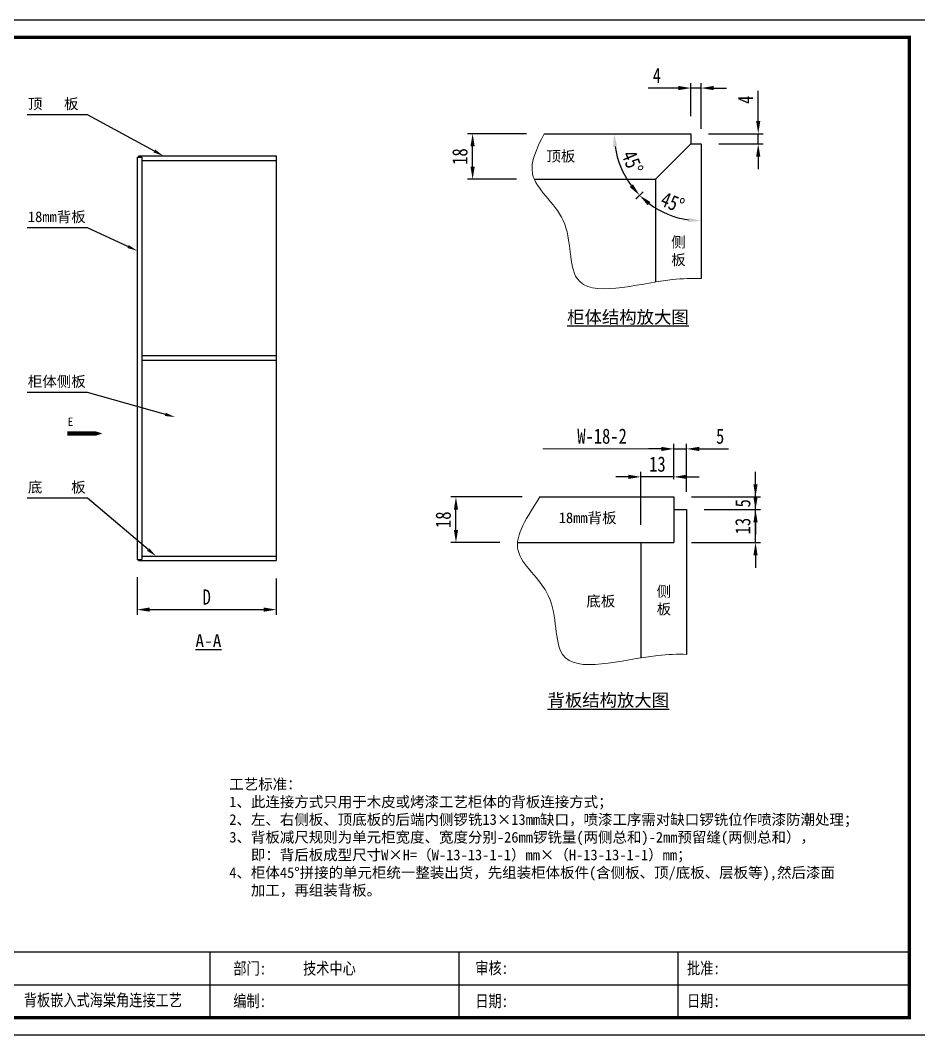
# Model space of a CAD drawing. Header units: millimetres. Extents: x 0 to 1097966, y -63096 to 223085.
# Drawn here: x 338194.1 to 338549.2, y -56032.3 to -55631.4 of the extents above; entities that cross this region are included whole.
import ezdxf
from ezdxf import colors
from ezdxf.entities.mleader import LeaderData, LeaderLine
from ezdxf.math import Vec2, Vec3

# ---------------------------------------------------------------- set-up
doc = ezdxf.new("R2010")
doc.units = ezdxf.units.MM
doc.layers.add('DZ-文字说明', color=1, linetype='Continuous')
doc.styles.add('DZ-宋体2.5', font='', dxfattribs={"width": 0.8, "height": 2.5})
doc.styles.get("Standard").update_dxf_attribs({"font": 'arial.ttf'})
doc.styles.add('TEXT', font='', dxfattribs={"width": 0.8})
doc.styles.add('宋体', font='')
doc.styles.get('DZ-宋体2.5').set_extended_font_data('SimSun')
doc.styles.get('TEXT').set_extended_font_data('SimSun')
doc.styles.get('宋体').set_extended_font_data('SimSun')
doc.dimstyles.new('副本 (2) (2) ISO-25', dxfattribs={"dimtxt": 18, "dimasz": 13, "dimexe": 6, "dimexo": 12, "dimgap": 6, "dimtad": 1, "dimtxsty": 'TEXT', "dimcen": 2.5, "dimclrd": 5, "dimclre": 5, "dimclrt": 5, "dimadec": 0, "dimazin": 0, "dimtfac": 1, "dimtmove": 0, "dimatfit": 3, "dimldrblk": 'BOXFILLED', "dimfxl": 1.25, "dimarcsym": 0})

# ---------------------------------------------------------------- blocks, each defined once
blk = doc.blocks.new('*D467')
at = {"color": 5, "lineweight": -2, "transparency": 16777216}
for p, q in [((338240.25, -55851.45), (338240.25, -55866.3)), ((338295.25, -55851.95), (338295.25, -55866.3)), ((338245.25, -55864.3), (338290.25, -55864.3))]:
    blk.add_line(p, q, dxfattribs=at)
at = {"color": 5, "lineweight": 5, "transparency": 16777216}
for points in [[(338245.25, -55863.46), (338245.25, -55865.13), (338240.25, -55864.3)], [(338290.25, -55863.46), (338290.25, -55865.13), (338295.25, -55864.3)]]:
    blk.add_solid(points, dxfattribs=at)
at = {"layer": 'Defpoints', "color": 0, "lineweight": 5, "transparency": 16777216}
for p in [(338240.25, -55844.45), (338295.25, -55844.95), (338295.25, -55864.3)]:
    blk.add_point(p, dxfattribs=at)
at = {"color": 5, "transparency": 16777216, "insert": (338267.75, -55859.3), "char_height": 6, "attachment_point": 5, "style": 'TEXT'}
blk.add_mtext('D', dxfattribs=at)
blk = doc.blocks.new('_BoxFilled')
at = {"color": 0, "linetype": 'ByBlock', "lineweight": -2}
blk.add_line((-0.5, 0), (-1, 0), dxfattribs=at)
at = {"color": 0, "linetype": 'ByBlock'}
blk.add_solid([(-0.5, 0.5), (0.5, 0.5), (-0.5, -0.5), (0.5, -0.5)], dxfattribs=at)
blk = doc.blocks.new('*D468')
at = {"color": 5, "lineweight": -2, "transparency": 16777216}
for p, q in [((338392.45, -55819.78), (338364.26, -55819.78)), ((338366.26, -55832.78), (338366.26, -55824.78)), ((338383.64, -55837.78), (338364.26, -55837.78))]:
    blk.add_line(p, q, dxfattribs=at)
at = {"color": 5, "lineweight": 5, "transparency": 16777216}
for points in [[(338365.43, -55824.78), (338367.1, -55824.78), (338366.26, -55819.78)], [(338365.43, -55832.78), (338367.1, -55832.78), (338366.26, -55837.78)]]:
    blk.add_solid(points, dxfattribs=at)
at = {"layer": 'Defpoints', "color": 0, "lineweight": 5, "transparency": 16777216}
for p in [(338366.26, -55819.78), (338399.45, -55819.78), (338390.64, -55837.78)]:
    blk.add_point(p, dxfattribs=at)
at = {"color": 5, "lineweight": 5, "transparency": 16777216, "insert": (338361.26, -55828.78), "char_height": 6, "attachment_point": 5, "rotation": 90, "style": 'TEXT'}
blk.add_mtext('18', dxfattribs=at)
blk = doc.blocks.new('RET44 RWG 4Q234RTF')
at = {"color": 5, "lineweight": 5}
for p, q in [((338442.4, -55289.52), (338395.61, -55289.52)), ((338447.4, -55295.62), (338447.4, -55287.52))]:
    blk.add_line(p, q, dxfattribs=at)
blk.add_solid([(338442.4, -55288.69), (338442.4, -55290.35), (338447.4, -55289.52)], dxfattribs=at)
at = {"color": 5, "lineweight": 5, "insert": (338419.01, -55284.52), "char_height": 6, "attachment_point": 5, "style": 'TEXT'}
blk.add_mtext('W-18-2', dxfattribs=at)
blk = doc.blocks.new('*D469')
at = {"color": 5, "lineweight": -2, "transparency": 16777216}
for p, q in [((338484.67, -55819.78), (338484.67, -55814.78)), ((338464.4, -55824.78), (338486.67, -55824.78)), ((338484.67, -55837.78), (338484.67, -55824.78)), ((338459.4, -55837.78), (338486.67, -55837.78)), ((338484.67, -55842.78), (338484.67, -55847.78))]:
    blk.add_line(p, q, dxfattribs=at)
at = {"color": 5, "lineweight": 5, "transparency": 16777216}
for points in [[(338483.84, -55819.78), (338485.5, -55819.78), (338484.67, -55824.78)], [(338483.84, -55842.78), (338485.5, -55842.78), (338484.67, -55837.78)]]:
    blk.add_solid(points, dxfattribs=at)
at = {"layer": 'Defpoints', "color": 0, "lineweight": 5, "transparency": 16777216}
for p in [(338457.4, -55824.78), (338484.67, -55824.78), (338452.4, -55837.78)]:
    blk.add_point(p, dxfattribs=at)
at = {"color": 5, "lineweight": 5, "transparency": 16777216, "insert": (338479.67, -55831.28), "char_height": 6, "attachment_point": 5, "rotation": 90, "style": 'TEXT'}
blk.add_mtext('13', dxfattribs=at)
blk = doc.blocks.new('*D475')
at = {"color": 5, "lineweight": -2, "transparency": 16777216}
for p, q in [((338452.4, -55812.78), (338452.4, -55798.79)), ((338457.4, -55817.78), (338457.4, -55798.79)), ((338447.4, -55800.79), (338442.4, -55800.79)), ((338452.4, -55800.79), (338457.4, -55800.79)), ((338462.4, -55800.79), (338473.99, -55800.79))]:
    blk.add_line(p, q, dxfattribs=at)
at = {"color": 5, "lineweight": 5, "transparency": 16777216}
for points in [[(338447.4, -55799.95), (338447.4, -55801.62), (338452.4, -55800.79)], [(338462.4, -55799.95), (338462.4, -55801.62), (338457.4, -55800.79)]]:
    blk.add_solid(points, dxfattribs=at)
at = {"layer": 'Defpoints', "color": 0, "lineweight": 5, "transparency": 16777216}
for p in [(338457.4, -55800.79), (338452.4, -55819.78), (338457.4, -55824.78)]:
    blk.add_point(p, dxfattribs=at)
at = {"color": 5, "lineweight": 5, "transparency": 16777216, "insert": (338470.7, -55795.79), "char_height": 6, "attachment_point": 5, "style": 'TEXT'}
blk.add_mtext('5', dxfattribs=at)
blk = doc.blocks.new('*D476')
at = {"color": 5, "lineweight": -2, "transparency": 16777216}
for p, q in [((338484.67, -55814.78), (338484.67, -55809.78)), ((338459.4, -55819.78), (338486.67, -55819.78)), ((338484.67, -55824.78), (338484.67, -55819.78)), ((338464.4, -55824.78), (338486.67, -55824.78)), ((338484.67, -55829.78), (338484.67, -55834.78))]:
    blk.add_line(p, q, dxfattribs=at)
at = {"color": 5, "lineweight": 5, "transparency": 16777216}
for points in [[(338483.84, -55814.78), (338485.5, -55814.78), (338484.67, -55819.78)], [(338483.84, -55829.78), (338485.5, -55829.78), (338484.67, -55824.78)]]:
    blk.add_solid(points, dxfattribs=at)
at = {"layer": 'Defpoints', "color": 0, "lineweight": 5, "transparency": 16777216}
for p in [(338452.4, -55819.78), (338484.67, -55819.78), (338457.4, -55824.78)]:
    blk.add_point(p, dxfattribs=at)
at = {"color": 5, "lineweight": 5, "transparency": 16777216, "insert": (338479.67, -55822.28), "char_height": 6, "attachment_point": 5, "rotation": 90, "style": 'TEXT'}
blk.add_mtext('5', dxfattribs=at)
blk = doc.blocks.new('*D477')
at = {"color": 5, "lineweight": -2, "transparency": 16777216}
for p, q in [((338434.4, -55811.83), (338429.4, -55811.83)), ((338439.4, -55830.78), (338439.4, -55809.83)), ((338452.4, -55811.83), (338439.4, -55811.83)), ((338452.4, -55812.78), (338452.4, -55809.83)), ((338457.4, -55811.83), (338462.4, -55811.83))]:
    blk.add_line(p, q, dxfattribs=at)
at = {"color": 5, "lineweight": 5, "transparency": 16777216}
for points in [[(338434.4, -55810.99), (338434.4, -55812.66), (338439.4, -55811.83)], [(338457.4, -55810.99), (338457.4, -55812.66), (338452.4, -55811.83)]]:
    blk.add_solid(points, dxfattribs=at)
at = {"layer": 'Defpoints', "color": 0, "lineweight": 5, "transparency": 16777216}
for p in [(338439.4, -55811.83), (338452.4, -55819.78), (338439.4, -55837.78)]:
    blk.add_point(p, dxfattribs=at)
at = {"color": 5, "lineweight": 5, "transparency": 16777216, "insert": (338445.9, -55806.83), "char_height": 6, "attachment_point": 5, "style": 'TEXT'}
blk.add_mtext('13', dxfattribs=at)
blk = doc.blocks.new('*D478')
at = {"color": 5, "lineweight": -2, "transparency": 16777216}
for p, q in [((338394.19, -55676.22), (338370.85, -55676.22)), ((338372.85, -55689.22), (338372.85, -55681.22)), ((338390.22, -55694.22), (338370.85, -55694.22))]:
    blk.add_line(p, q, dxfattribs=at)
at = {"color": 5, "lineweight": 5, "transparency": 16777216}
for points in [[(338372.01, -55681.22), (338373.68, -55681.22), (338372.85, -55676.22)], [(338372.01, -55689.22), (338373.68, -55689.22), (338372.85, -55694.22)]]:
    blk.add_solid(points, dxfattribs=at)
at = {"layer": 'Defpoints', "color": 0, "lineweight": 5, "transparency": 16777216}
for p in [(338372.85, -55676.22), (338401.19, -55676.22), (338397.22, -55694.22)]:
    blk.add_point(p, dxfattribs=at)
at = {"color": 5, "lineweight": 5, "transparency": 16777216, "insert": (338367.85, -55685.22), "char_height": 6, "attachment_point": 5, "rotation": 90, "style": 'TEXT'}
blk.add_mtext('18', dxfattribs=at)
blk = doc.blocks.new('*D479')
at = {"color": 5, "lineweight": -2, "transparency": 16777216}
blk.add_line((338440.2, -55699.17), (338437.44, -55701.93), dxfattribs=at)
blk.add_arc((338463.15, -55676.22), 34.36, 188.3457, 216.6543, dxfattribs=at)
at = {"color": 5, "transparency": 16777216}
for points in [[(338428.32, -55681.27), (338429.98, -55681.15), (338428.79, -55676.22)], [(338436.21, -55696.19), (338434.95, -55697.28), (338438.85, -55700.52)]]:
    blk.add_solid(points, dxfattribs=at)
at = {"layer": 'Defpoints', "color": 0, "transparency": 16777216}
for p in [(338401.19, -55676.22), (338459.15, -55676.22), (338459.15, -55680.22), (338429.96, -55685.12), (338445.15, -55694.22)]:
    blk.add_point(p, dxfattribs=at)
at = {"color": 5, "lineweight": 5, "transparency": 16777216, "insert": (338436.02, -55687.46), "char_height": 6, "attachment_point": 5, "rotation": 292.5, "style": 'TEXT'}
blk.add_mtext('45°', dxfattribs=at)
blk = doc.blocks.new('*D480')
at = {"color": 5, "lineweight": -2, "transparency": 16777216}
blk.add_line((338440.2, -55699.17), (338437.4, -55701.97), dxfattribs=at)
blk.add_arc((338463.15, -55676.22), 34.41, 233.332, 261.668, dxfattribs=at)
at = {"color": 5, "transparency": 16777216}
for points in [[(338442.05, -55704.46), (338443.14, -55703.2), (338438.81, -55700.56)], [(338458.22, -55709.44), (338458.1, -55711.1), (338463.15, -55710.64)]]:
    blk.add_solid(points, dxfattribs=at)
at = {"layer": 'Defpoints', "color": 0, "transparency": 16777216}
for p in [(338459.15, -55680.22), (338463.15, -55680.22), (338445.15, -55694.22), (338445.94, -55706.03), (338463.15, -55733.44)]:
    blk.add_point(p, dxfattribs=at)
at = {"color": 5, "lineweight": 5, "transparency": 16777216, "insert": (338451.89, -55703.4), "char_height": 6, "attachment_point": 5, "rotation": 337.5, "style": 'TEXT'}
blk.add_mtext('45°', dxfattribs=at)
blk = doc.blocks.new('*D481')
at = {"color": 5, "lineweight": -2, "transparency": 16777216}
for p, q in [((338454.15, -55658.16), (338442.21, -55658.16)), ((338459.15, -55669.22), (338459.15, -55656.16)), ((338463.15, -55658.16), (338459.15, -55658.16)), ((338463.15, -55674.22), (338463.15, -55656.16)), ((338468.15, -55658.16), (338473.15, -55658.16))]:
    blk.add_line(p, q, dxfattribs=at)
at = {"color": 5, "transparency": 16777216}
for points in [[(338454.15, -55657.32), (338454.15, -55658.99), (338459.15, -55658.16)], [(338468.15, -55657.32), (338468.15, -55658.99), (338463.15, -55658.16)]]:
    blk.add_solid(points, dxfattribs=at)
at = {"layer": 'Defpoints', "color": 0, "transparency": 16777216}
for p in [(338459.15, -55658.16), (338459.15, -55676.22), (338463.15, -55681.22)]:
    blk.add_point(p, dxfattribs=at)
at = {"color": 5, "lineweight": 5, "transparency": 16777216, "insert": (338445.68, -55653.16), "char_height": 6, "attachment_point": 5, "style": 'TEXT'}
blk.add_mtext('4', dxfattribs=at)
blk = doc.blocks.new('*D482')
at = {"color": 5, "lineweight": -2, "transparency": 16777216}
for p, q in [((338485.74, -55671.22), (338485.74, -55659.29)), ((338466.15, -55676.22), (338487.74, -55676.22)), ((338485.74, -55680.22), (338485.74, -55676.22)), ((338470.15, -55680.22), (338487.74, -55680.22)), ((338485.74, -55685.22), (338485.74, -55690.22))]:
    blk.add_line(p, q, dxfattribs=at)
at = {"color": 5, "transparency": 16777216}
for points in [[(338484.91, -55671.22), (338486.57, -55671.22), (338485.74, -55676.22)], [(338484.91, -55685.22), (338486.57, -55685.22), (338485.74, -55680.22)]]:
    blk.add_solid(points, dxfattribs=at)
at = {"layer": 'Defpoints', "color": 0, "transparency": 16777216}
for p in [(338459.15, -55676.22), (338485.74, -55676.22), (338463.15, -55680.22)]:
    blk.add_point(p, dxfattribs=at)
at = {"color": 5, "lineweight": 5, "transparency": 16777216, "insert": (338480.74, -55662.76), "char_height": 6, "attachment_point": 5, "rotation": 90, "style": 'TEXT'}
blk.add_mtext('4', dxfattribs=at)

msp = doc.modelspace()

# ---------------------------------------------------------------- linework, layer by layer
at = {"lineweight": 30}
for p, q in [((338401.189, -55676.223), (338459.147, -55676.223)), ((338459.147, -55676.223), (338459.147, -55680.223)), ((338445.147, -55694.223), (338459.147, -55680.223)), ((338459.147, -55680.223), (338463.147, -55680.223)), ((338463.147, -55680.223), (338463.147, -55733.442)), ((338240.251, -55685.45), (338242.051, -55685.45)), ((338240.251, -55685.45), (338240.251, -55844.45)), ((338240.751, -55684.95), (338295.251, -55684.95)), ((338240.751, -55684.95), (338240.751, -55685.45)), ((338242.051, -55685.45), (338242.051, -55844.45)), ((338242.051, -55686.75), (338295.151, -55686.75)), ((338295.151, -55684.95), (338295.151, -55686.75)), ((338295.251, -55684.95), (338295.251, -55844.95)), ((338397.222, -55694.223), (338445.147, -55694.223)), ((338445.147, -55694.223), (338445.147, -55734.819)), ((338295.151, -55764.05), (338242.051, -55764.05)), ((338295.151, -55764.05), (338295.151, -55765.85)), ((338295.151, -55765.85), (338242.051, -55765.85)), ((338399.446, -55819.776), (338452.405, -55819.776)), ((338452.405, -55819.776), (338452.405, -55837.776)), ((338452.405, -55824.776), (338457.405, -55824.776)), ((338457.405, -55824.776), (338457.405, -55881.995)), ((338390.639, -55837.776), (338452.405, -55837.776)), ((338439.405, -55837.776), (338439.405, -55883.372)), ((338242.051, -55843.15), (338295.151, -55843.15)), ((338295.151, -55843.15), (338295.151, -55844.95)), ((338240.251, -55844.45), (338242.051, -55844.45)), ((338240.751, -55844.45), (338240.751, -55844.95)), ((338240.751, -55844.95), (338295.251, -55844.95))]:
    msp.add_line(p, q, dxfattribs=at)
msp.add_lwpolyline([(337985.218, -56032.319), (338552.218, -56032.319), (338552.218, -55631.369), (337985.218, -55631.369)], close=True)
at = {"const_width": 1.35}
msp.add_lwpolyline([(337991.968, -56025.569), (338545.468, -56025.569), (338545.468, -55638.119), (337991.968, -55638.119)], close=True, dxfattribs=at)
msp.add_lwpolyline([(338226.524, -55794.699, 0, 3.24, 0), (338221.475, -55794.699, 1.62, 1.62, 0), (338212.629, -55794.699, 1.62, 1.62, 0), (338212.629, -55794.699, 1.62, 1.62, 0)], format="xyseb")
at = {"color": 251, "lineweight": 5, "true_color": 0x636466}
for points in [[(338401.189, -55676.223), (338398.242, -55681.789), (338392.052, -55694.585), (338413.501, -55708.549), (338408.502, -55745.016), (338441.933, -55733.899), (338459.548, -55733.326), (338463.147, -55733.442)], [(338399.446, -55819.776), (338392.5, -55830.342), (338386.31, -55843.138), (338407.759, -55857.102), (338402.76, -55893.569), (338436.191, -55882.452), (338453.806, -55881.879), (338457.405, -55881.995)]]:
    msp.add_open_spline(points, degree=3, knots=[1.4153334, 1.4153334, 1.4153334, 1.4153334, 18.0642885, 40.1089047, 63.8022413, 101.4458684, 111.6737058, 111.6737058, 111.6737058, 111.6737058], dxfattribs=at)
at = {"layer": 'DZ-文字说明', "color": 7}
for p, q in [((338269.083, -56025.569), (338269.083, -55999.591)), ((338367.469, -56025.569), (338367.469, -55999.591)), ((338454.049, -56025.569), (338454.049, -55999.591)), ((338081.299, -56012.58), (338545.468, -56012.58))]:
    msp.add_line(p, q, dxfattribs=at)
msp.add_lwpolyline([(337991.968, -55999.591), (338545.468, -55999.591), (338545.468, -56025.569), (337991.968, -56025.569)], close=True, dxfattribs=at)

# ---------------------------------------------------------------- block references
at = {"color": 251, "lineweight": 5, "true_color": 0x636466}
msp.add_blockref('RET44 RWG 4Q234RTF', (5.011, -511.264), dxfattribs=at)

# ---------------------------------------------------------------- texts
at = {"style": 'DZ-宋体2.5', "width": 0.8}
for s, p in [('部门:', (338278.26, -56008.486)), ('审核:', (338373.904, -56008.327)), ('批准:', (338457.6, -56008.406)), ('编制:', (338278.26, -56021.383)), ('日期:', (338373.904, -56021.387)), ('日期:', (338457.6, -56021.33))]:
    msp.add_text(s, height=4.7732, dxfattribs=at).set_placement(p)
at = {"color": 4, "attachment_point": 4, "style": '宋体'}
for s, insert, char_height, width in [('顶   板', (338197.055, -55664.627), 4.1923, 31.34167), ('18mm背板', (338197.055, -55709.257), 4.1923, 31.34167), ('{\\L\\C256;柜体结构放大图}', (338410.23, -55748.953), 5.03079, 54.39228), ('柜体侧板', (338197.055, -55774.347), 4.1923, 31.34167), ('{\\C256;E}', (338212.733, -55790.044), 3.3539, 4.17765), ('底    板', (338197.055, -55816.162), 4.1923, 31.34167), ('{\\L\\C256;A-A}', (338263.283, -55876.578), 5.03079, 6.26648), ('{\\L\\C256;背板结构放大图}', (338402.464, -55900.344), 5.03079, 54.39228)]:
    msp.add_mtext(s, dxfattribs=dict(at, insert=insert, char_height=char_height, width=width))
at = {"color": 252, "true_color": 0x939598, "width": 31.34167, "attachment_point": 4, "style": '宋体'}
for s, insert, char_height in [('顶板', (338402.016, -55685.318), 4.1923), ('侧\\P板', (338451.345, -55722.763), 4.192), ('18mm背板', (338406.887, -55828.234), 4.1923), ('侧\\P板', (338445.603, -55860.817), 4.192), ('底板', (338417.821, -55861.175), 4.1923)]:
    msp.add_mtext(s, dxfattribs=dict(at, insert=insert, char_height=char_height))
at = {"insert": (338276.657, -55951.07), "char_height": 4.19232, "width": 258.13231, "attachment_point": 4, "style": '宋体'}
msp.add_mtext('\\P工艺标准：{\\H1.41352x; }\\P1、此连接方式只用于木皮或烤漆工艺柜体的背板连接方式；\\P2、左、右侧板、顶底板的后端内侧锣铣13×13mm缺口，喷漆工序需对缺口锣铣位作喷漆防潮处理；{\\H1.45383x; }\\P3、背板减尺规则为单元柜宽度、宽度分别-26mm锣铣量(两侧总和)-2mm预留缝(两侧总和），\\P   即：背后板成型尺寸W×H=（W-13-13-1-1）mm×（H-13-13-1-1）mm；\\P4、柜体45°拼接的单元柜统一整装出货，先组装柜体板件(含侧板、顶/底板、层板等),然后漆面 \\P   加工，再组装背板。', dxfattribs=at)
at = {"color": 2, "style": 'DZ-宋体2.5', "width": 0.8}
for tag, p in [('技术中心', (338305.834, -56008.486)), ('背板嵌入式海棠角连接工艺', (338195.463, -56021.03))]:
    msp.add_attdef(tag, p, '', height=4.773, dxfattribs=at)

# ---------------------------------------------------------------- dimensions: what is measured, and where the dimension line sits
at = {"color": 251, "lineweight": 5, "true_color": 0x636466}
for base, p1, p2, picture, middle in [((338459.147, -55658.156), (338463.147, -55681.223), (338459.147, -55676.223), '*D481', (338445.68, -55653.156)), ((338457.405, -55800.786), (338452.405, -55819.776), (338457.405, -55824.776), '*D475', (338470.698, -55795.786)), ((338439.405, -55811.826), (338452.405, -55819.776), (338439.405, -55837.776), '*D477', (338445.905, -55806.826))]:
    dim = msp.add_linear_dim(base=base, p1=p1, p2=p2, dimstyle='副本 (2) (2) ISO-25', override={"dimtxt": 6, "dimasz": 5, "dimexe": 2, "dimexo": 7, "dimgap": 2, "dimfxl": 30, "dimfxlon": 1}, dxfattribs=at)
    dim.commit()
    dim.dimension.update_dxf_attribs({"geometry": picture, "text_midpoint": middle})
for base, p1, p2, picture, middle in [((338485.74, -55676.223), (338463.147, -55680.223), (338459.147, -55676.223), '*D482', (338480.74, -55662.757)), ((338372.845, -55676.223), (338397.222, -55694.223), (338401.189, -55676.223), '*D478', (338367.845, -55685.223)), ((338484.67, -55824.776), (338452.405, -55837.776), (338457.405, -55824.776), '*D469', (338479.67, -55831.276)), ((338366.262, -55819.776), (338390.639, -55837.776), (338399.446, -55819.776), '*D468', (338361.262, -55828.776))]:
    dim = msp.add_linear_dim(base=base, p1=p1, p2=p2, angle=90, dimstyle='副本 (2) (2) ISO-25', override={"dimtxt": 6, "dimasz": 5, "dimexe": 2, "dimexo": 7, "dimgap": 2, "dimfxl": 30, "dimfxlon": 1}, dxfattribs=at)
    dim.commit()
    dim.dimension.update_dxf_attribs({"geometry": picture, "text_midpoint": middle})
for base, line1, line2, picture, middle in [((338429.961, -55685.115), ((338445.147, -55694.223), (338459.147, -55680.223)), ((338401.189, -55676.223), (338459.147, -55676.223)), '*D479', (338436.025, -55687.458)), ((338445.94, -55706.026), ((338463.147, -55680.223), (338463.147, -55733.442)), ((338445.147, -55694.223), (338459.147, -55680.223)), '*D480', (338451.891, -55703.398))]:
    dim = msp.add_angular_dim_2l(base=base, line1=line1, line2=line2, dimstyle='副本 (2) (2) ISO-25', override={"dimtxt": 6, "dimasz": 5, "dimexe": 2, "dimexo": 7, "dimgap": 2, "dimfxl": 30, "dimfxlon": 1}, dxfattribs=at)
    dim.commit()
    dim.dimension.update_dxf_attribs({"geometry": picture, "text_midpoint": middle})
dim = msp.add_linear_dim(base=(338484.67, -55819.776), p1=(338457.405, -55824.776), p2=(338452.405, -55819.776), angle=90, dimstyle='副本 (2) (2) ISO-25', override={"dimtxt": 6, "dimasz": 5, "dimexe": 2, "dimexo": 7, "dimgap": 2, "dimfxl": 30, "dimfxlon": 1}, dxfattribs=at)
dim.commit()
dim.dimension.update_dxf_attribs({"geometry": '*D476', "text_midpoint": (338484.67, -55822.276), "dimtype": 160})
dim = msp.add_linear_dim(base=(338295.251, -55864.297), p1=(338240.251, -55844.45), p2=(338295.251, -55844.95), text='D', dimstyle='副本 (2) (2) ISO-25', override={"dimtxt": 6, "dimasz": 5, "dimexe": 2, "dimexo": 7, "dimgap": 2, "dimfxl": 30, "dimfxlon": 1})
dim.commit()
dim.dimension.update_dxf_attribs({"geometry": '*D467', "text_midpoint": (338267.751, -55859.297)})

# ---------------------------------------------------------------- leaders
at = {"color": 4}
ml = msp.add_multileader_mtext('Standard', dxfattribs=at)
ml.set_content('', color=4)
ml.set_leader_properties()
ml.build(insert=Vec2(0, 0))
ctx = ml.context
ctx.base_point, ctx.plane_origin = Vec3(338192.821, -55668.741), Vec3(338242.311, -55646.445)
ctx.text_align_type = 2
notes = []
notes.append((ctx, [(0, (1, 1, 0), (338220.6, -55668.741), (-1, 0), 23.779, [(0, [(338250.598, -55684.95)], 0, [])])]))
ctx.mtext.insert, ctx.mtext.alignment, ctx.mtext.flow_direction = Vec3(338194.821, -55666.741), 3, 5
ml = msp.add_multileader_mtext('Standard', dxfattribs=at)
ml.set_content('', color=4)
ml.set_leader_properties()
ml.build(insert=Vec2(0, 0))
ctx = ml.context
ctx.base_point, ctx.plane_origin = Vec3(338192.821, -55713.372), Vec3(338242.311, -55691.075)
ctx.text_align_type = 2
notes.append((ctx, [(0, (1, 1, 0), (338220.6, -55713.372), (-1, 0), 23.779, [(0, [(338240.251, -55722.45)], 0, [])])]))
ctx.mtext.insert, ctx.mtext.alignment, ctx.mtext.flow_direction = Vec3(338194.821, -55711.372), 3, 5
ml = msp.add_multileader_mtext('Standard', dxfattribs=at)
ml.set_content('', color=4)
ml.set_leader_properties()
ml.build(insert=Vec2(0, 0))
ctx = ml.context
ctx.base_point, ctx.plane_origin = Vec3(338192.821, -55778.462), Vec3(338242.311, -55756.165)
ctx.text_align_type = 2
notes.append((ctx, [(0, (1, 1, 0), (338220.6, -55778.462), (-1, 0), 23.779, [(0, [(338255.248, -55788.209)], 0, [])])]))
ctx.mtext.insert, ctx.mtext.alignment, ctx.mtext.flow_direction = Vec3(338194.821, -55776.462), 3, 5
ml = msp.add_multileader_mtext('Standard', dxfattribs=at)
ml.set_content('', color=4)
ml.set_leader_properties()
ml.build(insert=Vec2(0, 0))
ctx = ml.context
ctx.base_point, ctx.plane_origin = Vec3(338192.821, -55820.276), Vec3(338242.311, -55797.979)
ctx.text_align_type = 2
notes.append((ctx, [(0, (1, 1, 0), (338220.6, -55820.276), (-1, 0), 23.779, [(0, [(338247.681, -55843.15)], 0, [])])]))
ctx.mtext.insert, ctx.mtext.alignment, ctx.mtext.flow_direction = Vec3(338194.821, -55818.276), 3, 5
for ctx, leaders in notes:
    for number, flags, end, landing, length, lines in leaders:
        leader = LeaderData()
        leader.index, (leader.has_last_leader_line, leader.has_dogleg_vector, leader.attachment_direction) = number, flags
        leader.last_leader_point, leader.dogleg_vector, leader.dogleg_length = Vec3(end), Vec3(landing), length
        for number, points, colour, breaks in lines:
            line = LeaderLine()
            line.index, line.vertices, line.color, line.breaks = number, Vec3.list(points), colors.encode_raw_color(colour), breaks
            leader.lines.append(line)
        ctx.leaders.append(leader)

doc.saveas('drawing.dxf')
